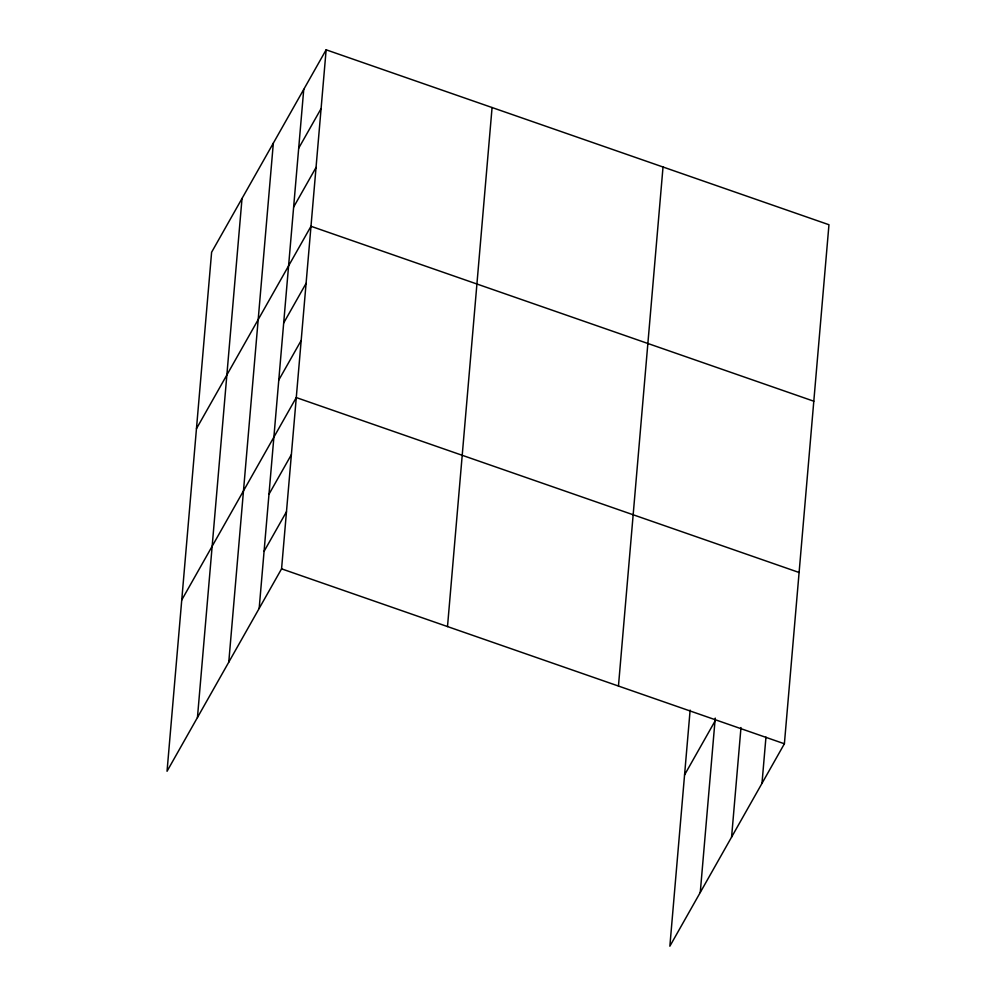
<?xml version="1.0" encoding="UTF-8"?>
<svg xmlns="http://www.w3.org/2000/svg" width="996" height="996" viewBox="0 0 996 996"><rect width="100%" height="100%" fill="white"/><g stroke="black" fill="none" stroke-linecap="round" stroke-linejoin="round"><path stroke-width="1.49" d="M197.445 717.531L242.016 198.49M228.769 662.166L273.34 143.125M259.172 608.432L303.743 89.391M326.14 49.8L211.613 252.225L167.042 771.265L281.569 568.841L326.14 49.8L828.958 224.735L784.387 743.775L669.86 946.2L690.128 710.111M447.503 626.571L492.074 107.531M618.454 686.045L663.025 167.004M700.263 892.466L715.24 718.091M731.587 837.101L740.987 727.541M761.99 783.366L765.961 737.077M298.688 148.217L321.086 108.626M293.646 207.044L316.043 167.453M196.461 428.703L310.989 226.279L813.807 401.214M283.686 322.965L306.083 283.374M278.78 380.049L301.178 340.47M181.758 599.978L296.273 397.566L799.091 572.488M268.982 494.24L291.38 454.649M264.077 551.336L286.475 511.745M684.563 774.913L714.966 721.179M281.569 568.841L784.387 743.775"/></g></svg>
